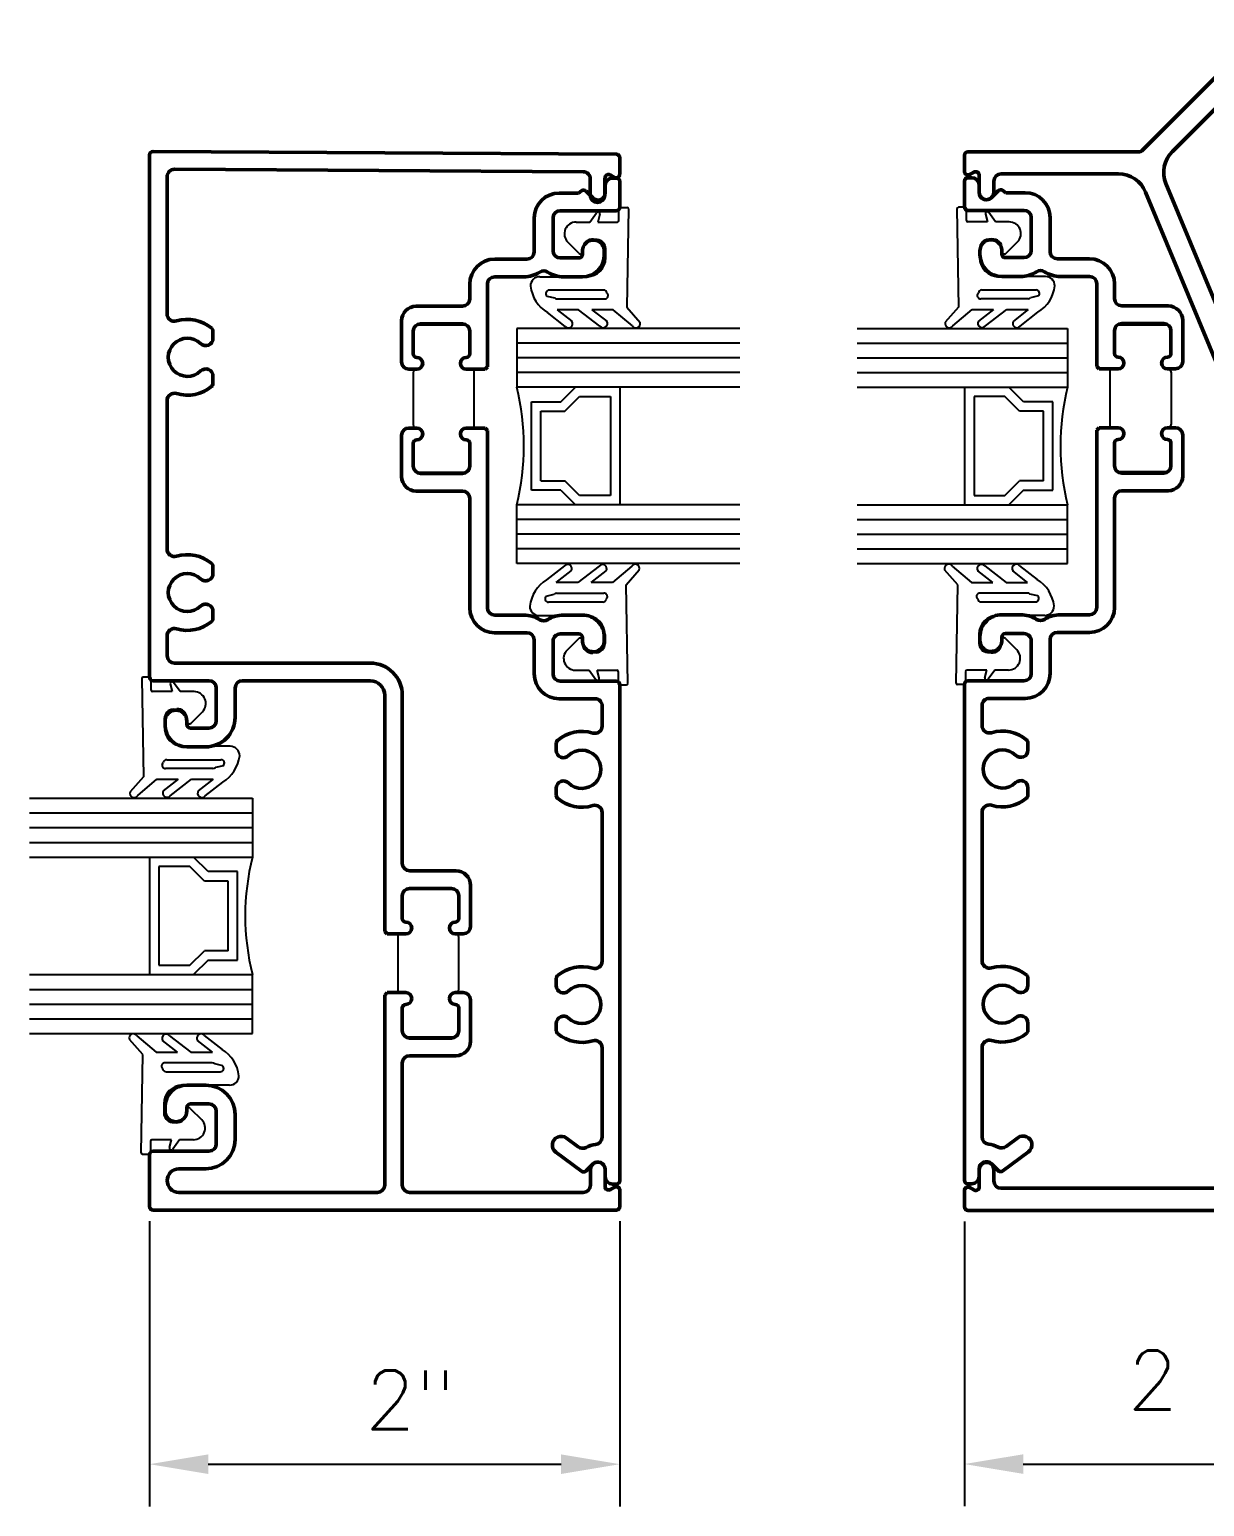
# Model space of a CAD drawing. Header units: inches. Extents: x -1.3 to 32.6, y -0.2 to 43.7.
# Drawn here: x 12.99 to 17.98, y 21.86 to 28.14 of the extents above; entities that cross this region are included whole.
import ezdxf

# ---------------------------------------------------------------- set-up
doc = ezdxf.new("R2010")
doc.units = ezdxf.units.IN
doc.header["$MEASUREMENT"] = 0
doc.layers.add('R-ANNO-DIMS', color=3, linetype='Continuous')
doc.layers.add('R-SWTS-DET1', color=1, linetype='Continuous')
doc.styles.add('SWTSTEXT', font='romans.shx')
doc.dimstyles.new('SWTSARCH', dxfattribs={"dimtxt": 0.25, "dimasz": 0.25, "dimexe": 0.179688, "dimexo": 0.0625, "dimgap": 0.125, "dimtad": 1, "dimtih": 1, "dimtoh": 1, "dimdec": 4, "dimzin": 4, "dimdsep": 46, "dimlunit": 4, "dimtxsty": 'SWTSTEXT', "dimcen": 0.1875, "dimdle": 0.179688, "dimclrd": 256, "dimclre": 256, "dimclrt": 256, "dimazin": 2, "dimtfac": 1, "dimtdec": 4, "dimtofl": 0, "dimtmove": 0, "dimatfit": 3, "dimfxl": 1, "dimfrac": 2, "dimtolj": 1, "dimtzin": 4, "dimlwd": -1, "dimlwe": -1, "dimarcsym": 0})

# ---------------------------------------------------------------- blocks, each defined once
blk = doc.blocks.new('*D17')
at = {"layer": 'Defpoints', "color": 0, "transparency": 16777216}
for p in [(13.4972, 23.1373), (15.4972, 23.1373), (15.4972, 22.042)]:
    blk.add_point(p, dxfattribs=at)
at = {"layer": 'R-ANNO-DIMS', "transparency": 16777216}
for p, q in [((13.4972, 23.0748), (13.4972, 21.8623)), ((15.4972, 23.0748), (15.4972, 21.8623)), ((13.7472, 22.042), (15.2472, 22.042))]:
    blk.add_line(p, q, dxfattribs=at)
for points in [[(13.7472, 22.0837), (13.7472, 22.0003), (13.4972, 22.042)], [(15.2472, 22.0837), (15.2472, 22.0003), (15.4972, 22.042)]]:
    blk.add_solid(points, dxfattribs=at)
at = {"layer": 'R-ANNO-DIMS', "transparency": 16777216, "insert": (14.6067, 22.3158), "char_height": 0.25, "attachment_point": 5, "style": 'SWTSTEXT'}
blk.add_mtext('\\A1;2"', dxfattribs=at)
blk = doc.blocks.new('*D0')
at = {"layer": 'Defpoints', "color": 0, "transparency": 16777216}
for p in [(16.9626, 23.136), (19.5703, 23.121), (19.5703, 22.0426)]:
    blk.add_point(p, dxfattribs=at)
at = {"layer": 'R-ANNO-DIMS', "transparency": 16777216}
for p, q in [((16.9626, 23.0735), (16.9626, 21.8629)), ((19.5703, 23.0585), (19.5703, 21.8629)), ((17.2126, 22.0426), (19.3203, 22.0426))]:
    blk.add_line(p, q, dxfattribs=at)
for points in [[(17.2126, 22.0842), (17.2126, 22.0009), (16.9626, 22.0426)], [(19.3203, 22.0842), (19.3203, 22.0009), (19.5703, 22.0426)]]:
    blk.add_solid(points, dxfattribs=at)
at = {"layer": 'R-ANNO-DIMS', "transparency": 16777216, "insert": (18.2665, 22.358), "char_height": 0.25, "attachment_point": 5, "style": 'SWTSTEXT'}
blk.add_mtext('\\A1;2 5/8"', dxfattribs=at)

msp = doc.modelspace()

# ---------------------------------------------------------------- linework, layer by layer
at = {"layer": 'R-SWTS-DET1', "lineweight": 50}
for p, q in [((18.2323, 28.14075), (17.71698, 27.62542)), ((17.84655, 27.62206), (18.19907, 27.97458)), ((13.49752, 27.60741), (13.49752, 25.3875)), ((15.48245, 27.61038), (13.51262, 27.62241)), ((15.49693, 27.52489), (15.49736, 27.59528)), ((16.96259, 27.60603), (16.96259, 27.537)), ((17.70637, 27.62103), (16.97759, 27.62103)), ((13.57252, 26.93145), (13.57252, 27.51585)), ((13.60371, 27.54685), (15.34099, 27.53624)), ((15.3718, 27.50505), (15.37139, 27.43668)), ((15.43339, 27.4363), (15.43383, 27.50969)), ((15.45641, 27.52254), (15.47435, 27.51204)), ((15.48216, 27.50959), (15.46616, 27.50959)), ((16.97759, 27.51102), (16.99359, 27.51102)), ((16.98509, 27.52401), (17.00309, 27.5344)), ((17.02559, 27.52141), (17.02559, 27.44802)), ((17.11859, 27.52703), (17.61713, 27.52703)), ((15.32167, 27.44569), (15.23916, 27.44569)), ((15.33396, 27.45484), (15.32167, 27.44569)), ((15.38224, 27.42471), (15.35353, 27.45342)), ((15.43516, 27.47859), (15.43516, 27.44663)), ((15.49716, 27.38569), (15.49716, 27.49459)), ((16.96259, 27.38712), (16.96259, 27.49602)), ((17.02459, 27.48002), (17.02459, 27.44806)), ((17.07751, 27.42614), (17.10622, 27.45485)), ((17.08759, 27.44802), (17.08759, 27.49603)), ((17.12579, 27.45628), (17.13808, 27.44712)), ((17.13808, 27.44712), (17.22059, 27.44712)), ((17.73261, 27.44986), (18.4783, 25.6496)), ((18.56515, 25.68558), (17.81946, 27.48583)), ((15.13316, 27.33969), (15.13316, 27.19569)), ((15.21316, 27.20069), (15.21316, 27.33969)), ((15.24416, 27.37069), (15.48216, 27.37069)), ((17.21559, 27.37212), (16.97759, 27.37212)), ((17.24659, 27.20212), (17.24659, 27.34112)), ((17.32659, 27.34112), (17.32659, 27.19712)), ((15.33826, 27.19809), (15.33826, 27.18469)), ((15.43116, 27.18269), (15.43116, 27.19919)), ((17.02859, 27.18412), (17.02859, 27.20062)), ((17.12149, 27.19952), (17.12149, 27.18612)), ((15.10216, 27.16469), (14.96516, 27.16469)), ((15.32326, 27.16969), (15.24416, 27.16969)), ((17.13649, 27.17112), (17.21559, 27.17112)), ((17.35759, 27.16612), (17.49459, 27.16612)), ((14.96516, 27.08969), (15.08936, 27.08969)), ((15.25786, 27.08969), (15.33816, 27.08969)), ((17.20189, 27.09112), (17.12159, 27.09112)), ((17.49459, 27.09112), (17.37039, 27.09112)), ((17.52559, 26.70812), (17.52559, 27.06012)), ((17.60059, 27.06012), (17.60059, 26.99712)), ((14.85916, 27.05869), (14.85916, 26.99569)), ((14.93416, 26.70669), (14.93416, 27.05869)), ((14.82816, 26.96469), (14.63116, 26.96469)), ((17.63159, 26.96612), (17.82859, 26.96612)), ((14.56916, 26.90269), (14.56916, 26.72769)), ((14.65016, 26.88969), (14.82816, 26.88969)), ((17.80959, 26.89112), (17.63159, 26.89112)), ((17.89059, 26.90412), (17.89059, 26.72912)), ((13.76752, 26.82787), (13.76752, 26.85921)), ((14.61916, 26.76169), (14.61916, 26.85869)), ((14.85916, 26.85869), (14.85916, 26.76169)), ((17.60059, 26.86012), (17.60059, 26.76312)), ((17.84059, 26.76312), (17.84059, 26.86012)), ((14.60016, 26.69669), (14.63416, 26.69669)), ((14.84416, 26.69669), (14.84416, 26.69669)), ((14.84416, 26.69669), (14.92416, 26.69669)), ((14.92416, 26.69669), (14.93416, 26.70669)), ((17.53559, 26.69812), (17.52559, 26.70812)), ((17.61559, 26.69812), (17.53559, 26.69812)), ((17.85959, 26.69812), (17.82559, 26.69812)), ((13.76752, 26.63579), (13.76752, 26.66713)), ((13.57252, 25.93145), (13.57252, 26.56355)), ((14.63416, 26.44669), (14.60016, 26.44669)), ((14.92416, 26.44669), (14.84416, 26.44669)), ((14.93416, 26.43669), (14.92416, 26.44669)), ((14.93416, 25.68269), (14.93416, 26.43669)), ((17.52559, 26.43812), (17.53559, 26.44812)), ((17.52559, 25.68412), (17.52559, 26.43812)), ((17.53559, 26.44812), (17.61559, 26.44812)), ((17.82559, 26.44812), (17.85959, 26.44812)), ((14.56916, 26.41569), (14.56916, 26.24069)), ((14.61916, 26.28469), (14.61916, 26.38169)), ((14.85916, 26.38169), (14.85916, 26.28469)), ((17.60059, 26.38312), (17.60059, 26.28612)), ((17.84059, 26.28612), (17.84059, 26.38312)), ((17.89059, 26.41712), (17.89059, 26.24212)), ((14.82816, 26.25369), (14.65016, 26.25369)), ((17.63159, 26.25512), (17.80959, 26.25512)), ((14.63116, 26.17869), (14.82791, 26.17869)), ((14.85916, 26.14744), (14.85916, 25.68252)), ((17.60059, 26.14887), (17.60059, 25.68396)), ((17.82859, 26.18012), (17.63184, 26.18012)), ((13.76752, 25.82787), (13.76752, 25.85921)), ((13.76752, 25.63579), (13.76752, 25.66713)), ((15.08936, 25.65169), (14.96516, 25.65169)), ((15.33816, 25.65169), (15.25786, 25.65169)), ((17.12159, 25.65312), (17.20189, 25.65312)), ((17.37039, 25.65312), (17.49459, 25.65312)), ((13.57252, 25.4785), (13.57252, 25.56355)), ((14.96499, 25.57669), (15.10216, 25.57669)), ((15.24416, 25.57169), (15.32326, 25.57169)), ((15.33826, 25.55669), (15.33826, 25.54339)), ((15.43116, 25.54219), (15.43116, 25.55869)), ((17.02859, 25.54362), (17.02859, 25.56012)), ((17.12149, 25.55812), (17.12149, 25.54482)), ((17.21559, 25.57312), (17.13649, 25.57312)), ((17.49476, 25.57812), (17.35759, 25.57812)), ((15.13316, 25.54569), (15.13316, 25.40169)), ((15.21316, 25.40169), (15.21316, 25.54069)), ((17.24659, 25.40312), (17.24659, 25.54212)), ((17.32659, 25.54712), (17.32659, 25.40312)), ((14.43552, 25.4475), (13.60352, 25.4475)), ((13.51252, 25.3725), (13.75052, 25.3725)), ((13.89252, 25.3725), (14.43552, 25.3725)), ((15.48216, 25.37069), (15.24416, 25.37069)), ((16.97759, 25.37212), (17.21559, 25.37212)), ((13.78152, 25.3415), (13.78152, 25.2025)), ((13.86152, 25.2165), (13.86152, 25.3415)), ((14.49752, 25.3105), (14.49752, 24.3065)), ((14.57252, 24.59575), (14.57252, 25.3105)), ((15.49716, 23.24733), (15.49716, 25.35569)), ((16.96259, 23.24877), (16.96259, 25.35712)), ((15.23916, 25.29569), (15.39216, 25.29569)), ((15.42216, 25.26569), (15.42216, 25.17986)), ((17.03759, 25.26712), (17.03759, 25.1813)), ((17.22059, 25.29712), (17.06759, 25.29712)), ((13.56352, 25.201), (13.56352, 25.1845)), ((13.65652, 25.1865), (13.65652, 25.201)), ((13.75052, 25.1715), (13.67152, 25.1715)), ((13.65652, 25.0915), (13.73652, 25.0915)), ((15.22713, 25.10763), (15.22713, 25.07629)), ((17.23262, 25.10907), (17.23262, 25.07773)), ((15.22713, 24.91554), (15.22713, 24.8842)), ((17.23262, 24.91698), (17.23262, 24.88564)), ((15.42216, 24.81197), (15.42216, 24.17986)), ((17.03759, 24.81341), (17.03759, 24.1813)), ((14.80052, 24.5645), (14.60377, 24.5645)), ((14.60352, 24.4895), (14.78152, 24.4895)), ((14.86252, 24.3275), (14.86252, 24.5025)), ((14.57252, 24.3615), (14.57252, 24.4585)), ((14.81252, 24.4585), (14.81252, 24.3615)), ((14.49752, 24.3065), (14.50752, 24.2965)), ((14.50752, 24.2965), (14.58752, 24.2965)), ((14.58752, 24.2965), (14.58752, 24.2965)), ((14.79752, 24.2965), (14.83152, 24.2965)), ((14.50752, 24.0465), (14.49752, 24.0365)), ((14.58752, 24.0465), (14.50752, 24.0465)), ((14.83152, 24.0465), (14.79752, 24.0465)), ((15.22713, 24.10763), (15.22713, 24.07629)), ((17.23262, 24.10907), (17.23262, 24.07773)), ((14.49752, 24.0365), (14.49752, 23.2285)), ((14.86252, 23.8405), (14.86252, 24.0155)), ((14.57252, 23.8845), (14.57252, 23.9815)), ((14.81252, 23.9815), (14.81252, 23.8845)), ((15.22713, 23.91554), (15.22713, 23.8842)), ((17.23262, 23.91698), (17.23262, 23.88564)), ((14.78152, 23.8535), (14.60352, 23.8535)), ((15.42216, 23.81197), (15.42216, 23.43167)), ((17.03759, 23.81341), (17.03759, 23.43311)), ((14.57252, 23.2285), (14.57252, 23.74725)), ((14.60377, 23.7785), (14.80052, 23.7785)), ((13.73652, 23.6535), (13.65652, 23.6535)), ((13.56352, 23.5605), (13.56352, 23.5605)), ((13.56352, 23.5605), (13.56352, 23.544)), ((13.65652, 23.544), (13.65652, 23.5585)), ((13.67152, 23.5735), (13.75052, 23.5735)), ((13.78152, 23.5425), (13.78152, 23.4035)), ((13.86152, 23.4225), (13.86152, 23.5285)), ((15.32021, 23.3908), (15.26996, 23.42824)), ((17.13954, 23.39223), (17.18978, 23.42967)), ((13.49752, 23.3575), (13.49752, 23.1375)), ((13.75052, 23.3725), (13.51252, 23.3725)), ((15.22517, 23.3681), (15.33396, 23.28708)), ((17.23458, 23.36953), (17.12579, 23.28851)), ((13.62252, 23.2975), (13.73652, 23.2975)), ((15.35353, 23.2885), (15.38224, 23.31721)), ((15.37252, 23.29551), (15.37252, 23.2285)), ((15.43452, 23.22211), (15.43452, 23.29551)), ((15.43516, 23.29529), (15.43516, 23.26333)), ((17.02459, 23.29672), (17.02459, 23.26477)), ((17.02559, 23.29403), (17.02559, 23.22064)), ((17.10622, 23.28993), (17.07751, 23.31865)), ((17.08759, 23.24603), (17.08759, 23.29403)), ((15.46616, 23.23233), (15.48216, 23.23233)), ((16.99359, 23.23377), (16.97759, 23.23377)), ((14.46652, 23.1975), (13.62252, 23.1975)), ((15.34152, 23.1975), (14.60352, 23.1975)), ((15.47502, 23.21952), (15.45702, 23.20912)), ((15.49752, 23.1375), (15.49752, 23.20653)), ((16.96259, 23.20505), (16.96259, 23.13603)), ((17.00309, 23.20765), (16.98509, 23.21804)), ((19.29966, 23.21503), (17.11859, 23.21503)), ((13.51252, 23.1225), (15.48252, 23.1225)), ((16.97759, 23.12103), (19.57033, 23.12103))]:
    msp.add_line(p, q, dxfattribs=at)
at = {"layer": 'R-SWTS-DET1'}
for p, q in [((15.49368, 27.32835), (15.49368, 27.37835)), ((15.49968, 27.38435), (15.52768, 27.38435)), ((15.53368, 27.37835), (15.52676, 26.95989)), ((16.93058, 27.37909), (16.93749, 26.96062)), ((16.96458, 27.38509), (16.93658, 27.38509)), ((16.97058, 27.32909), (16.97058, 27.37909)), ((15.31139, 27.32235), (15.37024, 27.32235)), ((15.37024, 27.32235), (15.39838, 27.36199)), ((15.41263, 27.35528), (15.4038, 27.32235)), ((15.4038, 27.32235), (15.48768, 27.32235)), ((17.06045, 27.32309), (16.97658, 27.32309)), ((17.05162, 27.35602), (17.06045, 27.32309)), ((17.09401, 27.32309), (17.06588, 27.36272)), ((17.15286, 27.32309), (17.09401, 27.32309)), ((15.40085, 27.24825), (15.38485, 27.24965)), ((17.0634, 27.24898), (17.0794, 27.25038)), ((15.32429, 27.18873), (15.27603, 27.237)), ((15.34137, 27.2098), (15.34137, 27.1958)), ((15.43737, 27.17005), (15.43737, 27.2084)), ((17.02689, 27.17079), (17.02689, 27.20914)), ((17.12289, 27.21054), (17.12289, 27.19654)), ((17.13996, 27.18947), (17.18822, 27.23773)), ((15.15737, 27.09005), (15.35737, 27.09005)), ((17.30689, 27.09079), (17.10689, 27.09079)), ((15.26474, 26.87888), (15.18914, 26.93813)), ((15.32199, 26.94983), (15.23017, 26.94983)), ((15.23017, 26.94983), (15.29322, 26.9006)), ((15.41252, 26.88015), (15.32199, 26.94983)), ((15.46933, 26.94983), (15.37823, 26.94983)), ((15.37823, 26.94983), (15.44207, 26.90036)), ((15.55103, 26.88055), (15.46933, 26.94983)), ((15.52676, 26.95989), (15.52676, 26.95989)), ((15.52676, 26.95989), (15.58311, 26.89597)), ((16.93749, 26.96062), (16.88115, 26.89671)), ((16.91322, 26.88129), (16.99493, 26.95056)), ((16.93749, 26.96062), (16.93749, 26.96062)), ((16.99493, 26.95056), (17.08603, 26.95056)), ((17.08603, 26.95056), (17.02218, 26.90109)), ((17.05173, 26.88089), (17.14226, 26.95056)), ((17.14226, 26.95056), (17.23408, 26.95056)), ((17.23408, 26.95056), (17.17103, 26.90133)), ((17.19951, 26.87962), (17.27512, 26.93887)), ((14.84426, 26.8846), (14.63426, 26.8846)), ((17.61586, 26.88586), (17.82586, 26.88586)), ((14.61926, 26.8696), (14.61926, 26.7616)), ((14.85926, 26.7616), (14.85926, 26.8696)), ((15.05902, 26.87044), (15.05902, 26.62044)), ((16.00684, 26.87043), (15.05902, 26.87044)), ((16.50684, 26.87043), (17.40132, 26.87043)), ((17.40132, 26.87043), (17.40132, 26.62043)), ((17.60086, 26.76286), (17.60086, 26.87086)), ((17.84086, 26.87086), (17.84086, 26.76286)), ((16.00684, 26.80793), (15.05902, 26.80794)), ((16.50684, 26.80793), (17.40132, 26.80793)), ((14.87826, 26.6966), (14.84426, 26.6966)), ((14.87852, 26.4466), (14.87826, 26.6966)), ((16.00684, 26.74543), (15.05902, 26.74544)), ((16.50684, 26.74543), (17.40132, 26.74543)), ((17.58159, 26.44786), (17.58186, 26.69786)), ((17.58186, 26.69786), (17.61586, 26.69786)), ((14.61926, 26.6816), (14.61926, 26.4616)), ((16.00684, 26.68293), (15.05902, 26.68294)), ((16.50684, 26.68293), (17.40132, 26.68293)), ((17.84086, 26.68286), (17.84086, 26.46286)), ((16.00684, 26.62043), (15.05902, 26.62044)), ((15.12201, 26.18244), (15.12202, 26.55844)), ((15.12202, 26.55844), (15.24702, 26.55844)), ((15.24702, 26.55844), (15.30902, 26.62043)), ((15.26358, 26.51844), (15.32559, 26.58043)), ((15.32559, 26.58043), (15.45702, 26.58043)), ((15.45702, 26.58043), (15.45701, 26.16043)), ((15.49702, 26.62043), (15.49701, 26.12043)), ((16.50684, 26.62043), (17.40132, 26.62043)), ((16.96332, 26.62043), (16.96332, 26.12043)), ((17.00332, 26.58043), (17.00332, 26.16043)), ((17.13476, 26.58043), (17.00332, 26.58043)), ((17.19676, 26.51843), (17.13476, 26.58043)), ((17.21332, 26.55843), (17.15132, 26.62043)), ((17.33832, 26.55843), (17.21332, 26.55843)), ((17.33832, 26.18243), (17.33832, 26.55843)), ((15.16201, 26.22244), (15.16202, 26.51844)), ((15.16202, 26.51844), (15.26358, 26.51844)), ((17.29832, 26.51843), (17.19676, 26.51843)), ((17.29832, 26.22243), (17.29832, 26.51843)), ((14.84426, 26.4466), (14.87826, 26.4466)), ((17.61586, 26.44786), (17.58186, 26.44786)), ((14.61926, 26.3816), (14.61926, 26.2736)), ((14.85926, 26.2736), (14.85926, 26.3816)), ((17.60086, 26.27486), (17.60086, 26.38286)), ((17.84086, 26.38286), (17.84086, 26.27486)), ((14.63426, 26.2586), (14.84426, 26.2586)), ((17.82586, 26.25986), (17.61586, 26.25986)), ((15.24701, 26.18244), (15.12201, 26.18244)), ((15.16201, 26.22244), (15.26358, 26.22244)), ((15.24701, 26.18244), (15.30901, 26.12043)), ((15.32558, 26.16043), (15.26358, 26.22244)), ((17.13476, 26.16043), (17.19676, 26.22243)), ((17.21332, 26.18243), (17.15132, 26.12043)), ((17.29832, 26.22243), (17.19676, 26.22243)), ((17.21332, 26.18243), (17.33832, 26.18243)), ((16.00684, 26.12043), (15.05901, 26.12044)), ((15.05901, 25.87044), (15.05901, 26.12044)), ((15.45701, 26.16043), (15.32558, 26.16043)), ((16.50684, 26.12043), (17.40132, 26.12043)), ((17.00332, 26.16043), (17.13476, 26.16043)), ((17.40132, 25.87043), (17.40132, 26.12043)), ((16.00684, 26.05793), (15.05901, 26.05794)), ((16.50684, 26.05793), (17.40132, 26.05793)), ((16.00684, 25.99543), (15.05901, 25.99544)), ((16.50684, 25.99543), (17.40132, 25.99543)), ((16.00684, 25.93293), (15.05901, 25.93294)), ((16.50684, 25.93293), (17.40132, 25.93293)), ((16.00684, 25.87043), (15.05901, 25.87044)), ((16.50684, 25.87043), (17.40132, 25.87043)), ((15.26178, 25.86085), (15.18617, 25.80159)), ((15.22721, 25.7899), (15.29026, 25.83913)), ((15.40956, 25.85958), (15.31902, 25.7899)), ((15.37526, 25.7899), (15.43911, 25.83937)), ((15.54806, 25.85917), (15.46636, 25.7899)), ((15.5238, 25.77984), (15.58014, 25.84376)), ((16.93453, 25.78058), (16.87818, 25.84449)), ((16.91026, 25.85991), (16.99196, 25.79064)), ((17.08306, 25.79064), (17.01922, 25.84011)), ((17.04876, 25.86032), (17.1393, 25.79064)), ((17.23112, 25.79064), (17.16807, 25.83987)), ((17.19655, 25.86158), (17.27215, 25.80233)), ((15.31902, 25.7899), (15.22721, 25.7899)), ((15.46636, 25.7899), (15.37526, 25.7899)), ((15.53071, 25.36138), (15.5238, 25.77984)), ((15.5238, 25.77984), (15.5238, 25.77984)), ((16.92761, 25.36211), (16.93453, 25.78058)), ((16.93453, 25.78058), (16.93453, 25.78058)), ((16.99196, 25.79064), (17.08306, 25.79064)), ((17.1393, 25.79064), (17.23112, 25.79064)), ((15.1544, 25.64968), (15.3544, 25.64968)), ((17.30392, 25.65041), (17.10392, 25.65041)), ((15.4344, 25.56968), (15.4344, 25.53133)), ((17.02392, 25.57041), (17.02392, 25.53207)), ((15.32133, 25.55099), (15.27307, 25.50273)), ((15.3384, 25.52993), (15.3384, 25.54392)), ((15.39789, 25.49148), (15.38189, 25.49008)), ((17.06044, 25.49222), (17.07644, 25.49082)), ((17.11992, 25.53067), (17.11992, 25.54466)), ((17.13699, 25.55173), (17.18526, 25.50347)), ((13.46469, 25.38206), (13.47161, 24.96359)), ((13.49869, 25.38806), (13.47069, 25.38806)), ((13.50469, 25.33206), (13.50469, 25.38206)), ((13.62813, 25.32606), (13.59999, 25.36569)), ((15.30842, 25.41738), (15.36727, 25.41738)), ((15.36727, 25.41738), (15.39541, 25.37774)), ((15.40966, 25.38444), (15.40084, 25.41738)), ((15.40084, 25.41738), (15.48471, 25.41738)), ((15.49071, 25.41138), (15.49071, 25.36138)), ((16.96761, 25.41211), (16.96761, 25.36211)), ((17.05749, 25.41811), (16.97361, 25.41811)), ((17.04866, 25.38518), (17.05749, 25.41811)), ((17.09105, 25.41811), (17.06291, 25.37848)), ((17.1499, 25.41811), (17.09105, 25.41811)), ((13.59456, 25.32606), (13.51069, 25.32606)), ((13.58574, 25.35899), (13.59456, 25.32606)), ((13.68698, 25.32606), (13.62813, 25.32606)), ((15.49671, 25.35538), (15.52471, 25.35538)), ((16.96161, 25.35611), (16.93361, 25.35611)), ((13.59752, 25.25195), (13.61352, 25.25335)), ((13.67407, 25.19244), (13.72234, 25.2407)), ((13.561, 25.17376), (13.561, 25.21211)), ((13.657, 25.21351), (13.657, 25.19951)), ((13.841, 25.09376), (13.641, 25.09376)), ((13.47161, 24.96359), (13.41526, 24.89968)), ((13.44734, 24.88426), (13.52904, 24.95353)), ((13.47161, 24.96359), (13.47161, 24.96359)), ((13.52904, 24.95353), (13.62014, 24.95353)), ((13.62014, 24.95353), (13.5563, 24.90406)), ((13.58584, 24.88386), (13.67638, 24.95353)), ((13.67638, 24.95353), (13.76819, 24.95353)), ((13.76819, 24.95353), (13.70515, 24.9043)), ((13.73363, 24.88259), (13.80923, 24.94184)), ((12.98748, 24.87301), (13.9353, 24.87302)), ((13.9353, 24.87302), (13.9353, 24.62302)), ((12.98748, 24.81051), (13.9353, 24.81052)), ((12.98748, 24.74801), (13.9353, 24.74802)), ((12.98748, 24.68551), (13.9353, 24.68552)), ((12.98748, 24.62301), (13.9353, 24.62302)), ((13.4973, 24.62301), (13.49731, 24.12301)), ((13.7473, 24.56101), (13.6853, 24.62301)), ((13.66874, 24.58301), (13.5373, 24.58301)), ((13.5373, 24.58301), (13.53731, 24.16301)), ((13.73074, 24.52101), (13.66874, 24.58301)), ((13.8723, 24.56101), (13.7473, 24.56101)), ((13.87231, 24.18501), (13.8723, 24.56101)), ((13.83231, 24.52101), (13.73074, 24.52101)), ((13.83231, 24.22501), (13.83231, 24.52101)), ((14.57243, 24.4696), (14.57243, 24.3616)), ((14.79743, 24.4846), (14.58743, 24.4846)), ((14.81243, 24.3616), (14.81243, 24.4696)), ((14.55316, 24.29659), (14.55343, 24.0466)), ((14.58743, 24.2966), (14.55343, 24.2966)), ((14.81243, 24.0616), (14.81243, 24.2816)), ((13.66874, 24.16301), (13.73074, 24.22501)), ((13.74731, 24.18501), (13.68531, 24.12301)), ((13.83231, 24.22501), (13.73074, 24.22501)), ((13.74731, 24.18501), (13.87231, 24.18501)), ((12.98748, 24.12301), (13.93531, 24.12302)), ((13.53731, 24.16301), (13.66874, 24.16301)), ((13.93532, 23.87302), (13.93531, 24.12302)), ((12.98748, 24.06051), (13.93531, 24.06052)), ((14.55343, 24.0466), (14.58743, 24.0466)), ((12.98748, 23.99801), (13.93531, 23.99802)), ((12.98748, 23.93551), (13.93532, 23.93552)), ((14.57243, 23.9816), (14.57243, 23.8736)), ((14.81243, 23.8736), (14.81243, 23.9816)), ((12.98748, 23.87301), (13.93532, 23.87302)), ((13.44438, 23.86288), (13.52608, 23.79361)), ((13.58288, 23.86329), (13.67342, 23.79361)), ((13.73067, 23.86455), (13.80627, 23.8053)), ((14.58743, 23.8586), (14.79743, 23.8586)), ((13.46864, 23.78355), (13.4123, 23.84746)), ((13.61718, 23.79361), (13.55333, 23.84308)), ((13.76523, 23.79361), (13.70219, 23.84284)), ((13.46173, 23.36508), (13.46864, 23.78355)), ((13.46864, 23.78355), (13.46864, 23.78355)), ((13.52608, 23.79361), (13.61718, 23.79361)), ((13.67342, 23.79361), (13.76523, 23.79361)), ((13.83804, 23.65338), (13.63804, 23.65338)), ((13.55804, 23.57338), (13.55804, 23.53504)), ((13.65404, 23.53364), (13.65404, 23.54763)), ((13.67111, 23.5547), (13.71937, 23.50644)), ((13.59455, 23.49519), (13.61055, 23.49379)), ((13.5916, 23.42108), (13.50773, 23.42108)), ((13.58278, 23.38815), (13.5916, 23.42108)), ((13.62517, 23.42108), (13.59703, 23.38145)), ((13.68402, 23.42108), (13.62517, 23.42108)), ((13.49573, 23.35908), (13.46773, 23.35908)), ((13.50173, 23.41508), (13.50173, 23.36508))]:
    msp.add_line(p, q, dxfattribs=at)
at = {"layer": 'R-SWTS-DET1', "lineweight": 25}
for p, q in [((15.18676, 27.00759), (15.22068, 26.99967)), ((15.42761, 27.0332), (15.19737, 27.0332)), ((15.44741, 27.01244), (15.44245, 27.02037)), ((17.01685, 27.01318), (17.0218, 27.02111)), ((17.03665, 27.03394), (17.26689, 27.03394)), ((17.27749, 27.00833), (17.24357, 27.00041)), ((15.23128, 26.99528), (15.43256, 26.99528)), ((17.23297, 26.99601), (17.03169, 26.99601)), ((15.22832, 25.74445), (15.4296, 25.74445)), ((17.23, 25.74519), (17.02873, 25.74519)), ((15.1838, 25.73213), (15.21771, 25.74006)), ((15.42464, 25.70653), (15.1944, 25.70653)), ((15.44444, 25.72728), (15.43948, 25.71936)), ((17.01388, 25.72802), (17.01884, 25.72009)), ((17.03368, 25.70726), (17.26392, 25.70726)), ((17.27453, 25.73287), (17.24061, 25.7408)), ((13.55096, 25.01615), (13.55592, 25.02408)), ((13.76708, 24.99898), (13.5658, 24.99898)), ((13.57076, 25.03691), (13.801, 25.03691)), ((13.81161, 25.0113), (13.77769, 25.00338)), ((13.76412, 23.74816), (13.56284, 23.74816)), ((13.80865, 23.73584), (13.77473, 23.74377)), ((13.548, 23.73099), (13.55296, 23.72306)), ((13.5678, 23.71023), (13.79804, 23.71023))]:
    msp.add_line(p, q, dxfattribs=at)
at = {"layer": 'R-SWTS-DET1'}
for points in [[(14.87826, 26.6966), (14.84426, 26.6966, -0.408), (14.81926, 26.7216, -0.4120056), (14.84426, 26.7466, 0.4133333), (14.85926, 26.7616), (14.85926, 26.8696, 0.4133333), (14.84426, 26.8846), (14.63426, 26.8846, 0.4133333), (14.61926, 26.8696), (14.61926, 26.7616, 0.4133333), (14.63426, 26.7466, -0.416), (14.65926, 26.7216, -0.4120056), (14.63426, 26.6966, 0.4133333), (14.61926, 26.6816), (14.61926, 26.4616, 0.4133333), (14.63426, 26.4466, -0.416), (14.65926, 26.4216, -0.4120056), (14.63426, 26.3966, 0.4133333), (14.61926, 26.3816), (14.61926, 26.2736, 0.4133333), (14.63426, 26.2586), (14.84426, 26.2586, 0.4133333), (14.85926, 26.2736), (14.85926, 26.3816, 0.4133333), (14.84426, 26.3966, -0.408), (14.81926, 26.4216, -0.4120056), (14.84426, 26.4466), (14.87826, 26.4466, -0.0021902), (14.87852, 26.4466)], [(17.58186, 26.69786), (17.61586, 26.69786, 0.408), (17.64086, 26.72286, 0.4120056), (17.61586, 26.74786, -0.4133333), (17.60086, 26.76286), (17.60086, 26.87086, -0.4133333), (17.61586, 26.88586), (17.82586, 26.88586, -0.4133333), (17.84086, 26.87086), (17.84086, 26.76286, -0.4133333), (17.82586, 26.74786, 0.416), (17.80086, 26.72286, 0.4120056), (17.82586, 26.69786, -0.4133333), (17.84086, 26.68286), (17.84086, 26.46286, -0.4133333), (17.82586, 26.44786, 0.416), (17.80086, 26.42286, 0.4120056), (17.82586, 26.39786, -0.4133333), (17.84086, 26.38286), (17.84086, 26.27486, -0.4133333), (17.82586, 26.25986), (17.61586, 26.25986, -0.4133333), (17.60086, 26.27486), (17.60086, 26.38286, -0.4133333), (17.61586, 26.39786, 0.408), (17.64086, 26.42286, 0.4120056), (17.61586, 26.44786), (17.58186, 26.44786, 0.0021902), (17.58159, 26.44786)], [(14.55343, 24.0466), (14.58743, 24.0466, -0.408), (14.61243, 24.0216, -0.4120056), (14.58743, 23.9966, 0.4133333), (14.57243, 23.9816), (14.57243, 23.8736, 0.4133333), (14.58743, 23.8586), (14.79743, 23.8586, 0.4133333), (14.81243, 23.8736), (14.81243, 23.9816, 0.4133333), (14.79743, 23.9966, -0.416), (14.77243, 24.0216, -0.4120056), (14.79743, 24.0466, 0.4133333), (14.81243, 24.0616), (14.81243, 24.2816, 0.4133333), (14.79743, 24.2966, -0.416), (14.77243, 24.3216, -0.4120056), (14.79743, 24.3466, 0.4133333), (14.81243, 24.3616), (14.81243, 24.4696, 0.4133333), (14.79743, 24.4846), (14.58743, 24.4846, 0.4133333), (14.57243, 24.4696), (14.57243, 24.3616, 0.4133333), (14.58743, 24.3466, -0.408), (14.61243, 24.3216, -0.4120056), (14.58743, 24.2966), (14.55343, 24.2966, -0.0021902), (14.55316, 24.29659)]]:
    msp.add_lwpolyline(points, format="xyb", close=True, dxfattribs=at)
at = {"layer": 'R-SWTS-DET1', "lineweight": 50}
for centre, radius, start, end in [((17.70637, 27.63603), 0.015, 270, 315), ((13.51252, 27.60741), 0.015, 89.65, 180), ((15.48236, 27.59538), 0.015, 359.65, 89.65), ((16.97759, 27.60603), 0.015, 90, 180), ((17.93494, 27.53367), 0.125, 135, 202.5), ((13.60352, 27.51585), 0.031, 89.65, 180), ((15.3408, 27.50524), 0.031, 359.65, 89.65), ((15.44883, 27.5096), 0.015, 59.65, 179.65), ((15.46623, 27.47852), 0.03107, 90.128223, 179.871777), ((15.48193, 27.52498), 0.015, 239.65, 359.65), ((15.48216, 27.49459), 0.015, 0, 90), ((16.97759, 27.537), 0.015, 180, 300), ((16.97759, 27.49602), 0.015, 90, 180), ((16.99352, 27.47995), 0.03107, 0.128223, 89.871777), ((17.01059, 27.52141), 0.015, 360, 120), ((17.11859, 27.49603), 0.031, 90, 180), ((17.61713, 27.40203), 0.125, 22.5, 90), ((15.23917, 27.33968), 0.10601, 90.006094, 179.993906), ((15.34292, 27.44281), 0.015, 45, 126.676332), ((15.40416, 27.44663), 0.031, 225, 0), ((17.05559, 27.44806), 0.031, 180, 315), ((17.05659, 27.44802), 0.031, 180, 0), ((17.11683, 27.44425), 0.015, 53.323668, 135), ((17.22058, 27.34111), 0.10601, 0.006094, 89.993906), ((15.40239, 27.43649), 0.031, 179.65, 359.65), ((15.48216, 27.38569), 0.015, 270, 0), ((16.97759, 27.38712), 0.015, 180, 270), ((15.24416, 27.33969), 0.031, 90, 180), ((17.21559, 27.34112), 0.031, 0, 90), ((15.10216, 27.19569), 0.031, 270, 360), ((15.24423, 27.20076), 0.03107, 180.128223, 269.871777), ((15.3847, 27.19924), 0.04646, 359.943155, 181.413625), ((17.07505, 27.20067), 0.04646, 358.586375, 180.056845), ((17.13649, 27.18612), 0.015, 180, 270), ((17.21552, 27.20219), 0.03107, 270.128223, 359.871777), ((17.35759, 27.19712), 0.031, 180, 270), ((14.96516, 27.05869), 0.106, 90, 180), ((15.32326, 27.18469), 0.015, 270, 0), ((15.33812, 27.18273), 0.09304, 270.022954, 359.977046), ((17.12163, 27.18416), 0.09304, 180.022954, 269.977046), ((17.49459, 27.06012), 0.106, 0, 90), ((14.96516, 27.05869), 0.031, 90, 180), ((15.08925, 27.21451), 0.12482, 270.052852, 302.799744), ((15.17361, 27.08341), 0.03108, 57.387412, 122.612588), ((15.25798, 27.21451), 0.12482, 237.200256, 269.947148), ((17.20177, 27.21594), 0.12482, 270.052852, 302.799744), ((17.28614, 27.08485), 0.03108, 57.387412, 122.612588), ((17.3705, 27.21594), 0.12482, 237.200256, 269.947148), ((17.49459, 27.06012), 0.031, 0, 90), ((14.63116, 26.90269), 0.062, 90, 180), ((14.82816, 26.99569), 0.031, 270, 0), ((17.63159, 26.99712), 0.031, 180, 270), ((17.82859, 26.90412), 0.062, 0, 90), ((13.60352, 26.93145), 0.031, 180, 286.64604), ((13.65852, 26.7475), 0.161, 49.92157, 106.64604), ((14.65016, 26.85869), 0.031, 90, 180), ((14.82816, 26.85869), 0.031, 360, 90), ((17.63159, 26.86012), 0.031, 90, 180), ((17.80959, 26.86012), 0.031, 360, 90), ((13.65852, 26.7475), 0.081, 45.858835, 314.141165), ((13.73652, 26.82787), 0.031, 225.858835, 0), ((13.75252, 26.85921), 0.015, 360, 49.92157), ((14.63416, 26.76169), 0.015, 180, 270), ((14.63416, 26.72169), 0.025, 270, 90), ((14.84416, 26.72169), 0.025, 90, 270), ((14.84416, 26.76169), 0.015, 270, 0), ((17.61559, 26.76312), 0.015, 180, 270), ((17.61559, 26.72312), 0.025, 270, 90), ((17.82559, 26.72312), 0.025, 90, 270), ((17.82559, 26.76312), 0.015, 270, 0), ((13.73652, 26.66713), 0.031, 360, 134.141165), ((14.60016, 26.72769), 0.031, 180, 270), ((17.85959, 26.72912), 0.031, 270, 0), ((13.65852, 26.7475), 0.161, 253.35396, 310.07843), ((13.75252, 26.63579), 0.015, 310.07843, 0), ((13.60352, 26.56355), 0.031, 73.35396, 180), ((14.60016, 26.41569), 0.031, 90, 180), ((14.63416, 26.42169), 0.025, 270, 90), ((14.84416, 26.42169), 0.025, 90, 270), ((17.61559, 26.42312), 0.025, 270, 90), ((17.82559, 26.42312), 0.025, 90, 270), ((17.85959, 26.41712), 0.031, 0, 90), ((14.63416, 26.38169), 0.015, 90, 180), ((14.84416, 26.38169), 0.015, 0, 90), ((17.61559, 26.38312), 0.015, 90, 180), ((17.82559, 26.38312), 0.015, 0, 90), ((14.65016, 26.28469), 0.031, 180, 270), ((14.82816, 26.28469), 0.031, 270, 0), ((17.63159, 26.28612), 0.031, 180, 270), ((17.80959, 26.28612), 0.031, 270, 360), ((14.63116, 26.24069), 0.062, 180, 270), ((17.82859, 26.24212), 0.062, 270, 360), ((14.82791, 26.14744), 0.03125, 0, 90), ((17.63184, 26.14887), 0.03125, 90, 180), ((13.60352, 25.93145), 0.031, 180, 286.64604), ((13.65852, 25.7475), 0.161, 49.92157, 106.64604), ((13.75252, 25.85921), 0.015, 360, 49.92157), ((13.65852, 25.7475), 0.081, 45.858835, 314.141165), ((13.73652, 25.82787), 0.031, 225.858835, 0), ((13.73652, 25.66713), 0.031, 360, 134.141165), ((14.96523, 25.68276), 0.10607, 180.128223, 269.871777), ((14.96523, 25.68276), 0.03107, 180.128223, 269.871777), ((17.49452, 25.68419), 0.03107, 270.128223, 359.871777), ((17.49452, 25.68419), 0.10607, 270.128223, 359.871777), ((13.65852, 25.7475), 0.161, 253.35396, 310.07843), ((13.75252, 25.63579), 0.015, 310.07843, 0), ((15.08976, 25.52809), 0.1236, 57.118893, 90.184764), ((15.17361, 25.65807), 0.03108, 237.387412, 302.612588), ((15.25746, 25.52809), 0.1236, 89.815236, 122.881107), ((15.33829, 25.55882), 0.09287, 359.917844, 90.082156), ((17.12146, 25.56026), 0.09287, 89.917844, 180.082156), ((17.20229, 25.52953), 0.1236, 57.118893, 90.184764), ((17.28614, 25.6595), 0.03108, 237.387412, 302.612588), ((17.36999, 25.52953), 0.1236, 89.815236, 122.881107), ((13.60352, 25.56355), 0.031, 73.35396, 180), ((15.10216, 25.54569), 0.031, 0, 89.999924), ((15.24406, 25.54079), 0.0309, 89.812414, 180.187586), ((15.32326, 25.55669), 0.015, 0, 90), ((17.13649, 25.55812), 0.015, 90, 180), ((17.21569, 25.54223), 0.0309, 359.812414, 90.187586), ((17.35759, 25.54712), 0.031, 90.000076, 180), ((15.3847, 25.54215), 0.04646, 178.46463, 0.055259), ((17.07505, 25.54358), 0.04646, 179.944741, 1.53537), ((13.60352, 25.4785), 0.031, 180, 270), ((14.43552, 25.3105), 0.137, 0, 90), ((13.51252, 25.3875), 0.015, 180, 270), ((13.75052, 25.3415), 0.031, 0, 90), ((13.89252, 25.3415), 0.031, 90, 180), ((14.43552, 25.3105), 0.062, 0, 90), ((15.23934, 25.40187), 0.10618, 180.098433, 269.901567), ((15.24423, 25.40176), 0.03107, 180.128223, 269.871777), ((15.48216, 25.35569), 0.015, 0, 90), ((16.97759, 25.35712), 0.015, 90, 180), ((17.21552, 25.40319), 0.03107, 270.128223, 359.871777), ((17.22041, 25.40331), 0.10618, 270.098433, 359.901567), ((13.61002, 25.201), 0.0465, 0, 180), ((15.39245, 25.26598), 0.02971, 359.435189, 90.564811), ((17.0673, 25.26742), 0.02971, 89.435189, 180.564811), ((13.65652, 25.1845), 0.093, 180, 269.999938), ((13.67152, 25.1865), 0.015, 180.001942, 270), ((13.73652, 25.2165), 0.125, 270, 0.000014), ((13.75052, 25.2025), 0.031, 270, 0), ((15.39116, 25.17986), 0.031, 253.345036, 360), ((17.06859, 25.1813), 0.031, 180, 286.654964), ((15.24213, 25.10763), 0.015, 130.07843, 180), ((15.33613, 24.99592), 0.161, 73.345036, 130.07843), ((17.12362, 24.99735), 0.161, 49.92157, 106.654964), ((17.21762, 25.10907), 0.015, 360, 49.92157), ((15.25813, 25.07629), 0.031, 180, 314.141165), ((15.33613, 24.99592), 0.081, 225.858835, 134.141165), ((17.12362, 24.99735), 0.081, 45.858835, 314.141165), ((17.20162, 25.07773), 0.031, 225.858835, 0), ((15.25813, 24.91554), 0.031, 45.858835, 180), ((17.20162, 24.91698), 0.031, 360, 134.141165), ((15.24213, 24.8842), 0.015, 180, 229.92157), ((15.33613, 24.99592), 0.161, 229.92157, 286.654964), ((17.12362, 24.99735), 0.161, 253.345036, 310.07843), ((17.21762, 24.88564), 0.015, 310.07843, 0), ((15.39116, 24.81197), 0.031, 360, 106.654964), ((17.06859, 24.81341), 0.031, 73.345036, 180), ((14.60377, 24.59575), 0.03125, 180, 270), ((14.80052, 24.5025), 0.062, 0, 90), ((14.60352, 24.4585), 0.031, 90, 180), ((14.78152, 24.4585), 0.031, 0, 90), ((14.58752, 24.3615), 0.015, 180, 270), ((14.79752, 24.3615), 0.015, 270, 0), ((14.58752, 24.3215), 0.025, 270, 90), ((14.79752, 24.3215), 0.025, 90, 270), ((14.83152, 24.3275), 0.031, 270, 360), ((15.39116, 24.17986), 0.031, 253.345036, 360), ((17.06859, 24.1813), 0.031, 180, 286.654964), ((15.24213, 24.10763), 0.015, 130.07843, 180), ((15.33613, 23.99592), 0.161, 73.345036, 130.07843), ((17.12362, 23.99735), 0.161, 49.92157, 106.654964), ((17.21762, 24.10907), 0.015, 360, 49.92157), ((14.58752, 24.0215), 0.025, 0, 90), ((14.79752, 24.0215), 0.025, 90, 180), ((14.83152, 24.0155), 0.031, 0, 90), ((15.25813, 24.07629), 0.031, 180, 314.141165), ((15.33613, 23.99592), 0.081, 225.858835, 134.141165), ((17.12362, 23.99735), 0.081, 45.858835, 314.141165), ((17.20162, 24.07773), 0.031, 225.858835, 0), ((14.58752, 23.9815), 0.015, 90, 180), ((14.58752, 24.0215), 0.025, 270, 360), ((14.79752, 24.0215), 0.025, 180, 270), ((14.79752, 23.9815), 0.015, 360, 90), ((15.25813, 23.91554), 0.031, 45.858835, 180), ((17.20162, 23.91698), 0.031, 0, 134.141165), ((14.60352, 23.8845), 0.031, 180, 270), ((14.78152, 23.8845), 0.031, 270, 0), ((15.24213, 23.8842), 0.015, 180, 229.92157), ((15.33613, 23.99592), 0.161, 229.92157, 286.654964), ((17.12362, 23.99735), 0.161, 253.345036, 310.07843), ((17.21762, 23.88564), 0.015, 310.07843, 360), ((14.80052, 23.8405), 0.062, 270, 360), ((15.39116, 23.81197), 0.031, 360, 106.654964), ((17.06859, 23.81341), 0.031, 73.345036, 180), ((14.60377, 23.74725), 0.03125, 90, 180), ((13.65652, 23.5605), 0.093, 90.000062, 180), ((13.73652, 23.5285), 0.125, 0, 90), ((13.67152, 23.5585), 0.015, 90, 180), ((13.75052, 23.5425), 0.031, 0, 90), ((13.61002, 23.544), 0.0465, 180, 0), ((13.73652, 23.4225), 0.125, 270, 0), ((15.24756, 23.39817), 0.0375, 53.311574, 233.335763), ((15.39116, 23.43167), 0.031, 275.445018, 0), ((17.06859, 23.43311), 0.031, 180, 264.554982), ((17.21219, 23.39961), 0.0375, 306.664237, 126.688426), ((13.51252, 23.3575), 0.015, 90, 180), ((13.75052, 23.4035), 0.031, 270, 0), ((15.33873, 23.41566), 0.031, 233.311574, 298.526371), ((15.40416, 23.29529), 0.106, 95.445018, 118.526371), ((17.05559, 23.29672), 0.106, 61.473629, 84.554982), ((17.12101, 23.41709), 0.031, 241.473629, 306.688426), ((13.62252, 23.2475), 0.05, 90, 270), ((15.40352, 23.29551), 0.031, 360, 180), ((15.40416, 23.29529), 0.031, 0, 135), ((17.05559, 23.29672), 0.031, 45, 180), ((17.05659, 23.29403), 0.031, 360, 180), ((15.34292, 23.29911), 0.015, 233.323668, 315), ((15.46623, 23.2634), 0.03107, 180.128223, 269.871777), ((15.48216, 23.24733), 0.015, 270, 0), ((16.97759, 23.24877), 0.015, 180, 270), ((16.99352, 23.26484), 0.03107, 270.128223, 359.871777), ((17.11859, 23.24603), 0.031, 180, 270), ((17.11683, 23.30054), 0.015, 225, 306.676332), ((14.46652, 23.2285), 0.031, 270, 0), ((14.60352, 23.2285), 0.031, 180, 270), ((15.34152, 23.2285), 0.031, 270, 0), ((15.44952, 23.22211), 0.015, 180, 300), ((15.48252, 23.20653), 0.015, 360, 120), ((16.97759, 23.20505), 0.015, 60, 180), ((17.01059, 23.22064), 0.015, 240, 0), ((13.51252, 23.1375), 0.015, 180, 270), ((15.48252, 23.1375), 0.015, 270, 0), ((16.97759, 23.13603), 0.015, 180, 270)]:
    msp.add_arc(centre, radius, start, end, dxfattribs=at)
at = {"layer": 'R-SWTS-DET1'}
for centre, radius, start, end in [((15.49968, 27.37835), 0.006, 90, 180), ((15.52768, 27.37835), 0.006, 0, 90), ((16.93658, 27.37909), 0.006, 90, 180), ((16.96458, 27.37909), 0.006, 360, 90), ((15.31139, 27.27235), 0.05, 90, 225), ((15.4049, 27.35735), 0.008, 345, 144.626116), ((15.48768, 27.32835), 0.006, 270, 0), ((16.97658, 27.32909), 0.006, 180, 270), ((17.05935, 27.35809), 0.008, 35.373884, 195), ((17.15286, 27.27309), 0.05, 315, 90), ((15.38137, 27.2098), 0.04, 85, 180), ((17.06689, 27.20914), 0.04, 95, 180), ((17.08289, 27.21054), 0.04, 360, 95), ((15.33137, 27.1958), 0.01, 225, 360), ((15.39737, 27.2084), 0.04, 360, 85), ((17.13289, 27.19654), 0.01, 180, 315), ((15.35737, 27.17005), 0.08, 270, 360), ((17.10689, 27.17079), 0.08, 180, 270), ((15.15737, 27.05005), 0.04, 90, 180), ((17.30689, 27.05079), 0.04, 360, 90), ((15.27061, 27.06935), 0.15445, 187.176934, 238.164547), ((17.19365, 27.07009), 0.15445, 301.835453, 352.823066), ((14.63428, 26.86957), 0.01502, 90.086122, 179.913878), ((14.84423, 26.86957), 0.01502, 0.086122, 89.913878), ((15.27852, 26.89034), 0.01792, 219.737152, 34.911983), ((15.42676, 26.89103), 0.01792, 217.397717, 31.343307), ((15.56614, 26.8902), 0.01792, 212.542999, 18.791182), ((16.89812, 26.89093), 0.01792, 161.208818, 327.457001), ((17.03749, 26.89177), 0.01792, 148.656693, 322.602283), ((17.18573, 26.89108), 0.01792, 145.088017, 320.262848), ((17.61588, 26.87083), 0.01502, 90.086122, 179.913878), ((17.82583, 26.87083), 0.01502, 0.086122, 89.913878), ((14.63428, 26.76162), 0.01502, 180.086122, 269.913878), ((14.6343, 26.7216), 0.025, 269.897709, 90.102291), ((14.84431, 26.7216), 0.025, 90.126604, 269.873396), ((14.84423, 26.76162), 0.01502, 270.086122, 359.913878), ((17.61588, 26.76288), 0.01502, 180.086122, 269.913878), ((17.6157, 26.72286), 0.025, 270.356792, 89.643208), ((17.82591, 26.72286), 0.025, 90.126604, 269.873396), ((17.82583, 26.76288), 0.01502, 270.086122, 359.913878), ((14.63428, 26.68157), 0.01502, 90.086122, 179.913878), ((17.82583, 26.68283), 0.01502, 0.086122, 89.913878), ((14.06072, 26.37046), 1.02912, 345.939707, 14.058374), ((18.39961, 26.37043), 1.02912, 165.940666, 194.059334), ((14.63428, 26.46162), 0.01502, 180.086122, 269.913878), ((14.6343, 26.4216), 0.025, 269.897709, 90.102291), ((14.84431, 26.4216), 0.025, 90.126604, 269.873396), ((14.87852, 26.41587), 0.03073, 90, 90.501953), ((17.58159, 26.41712), 0.03073, 89.498047, 90), ((17.6158, 26.42286), 0.025, 270.126604, 89.873396), ((17.82581, 26.42286), 0.025, 89.897709, 270.102291), ((17.82583, 26.46288), 0.01502, 270.086122, 359.913878), ((14.63428, 26.38157), 0.01502, 90.086122, 179.913878), ((14.84423, 26.38157), 0.01502, 0.086122, 89.913878), ((17.61588, 26.38283), 0.01502, 90.086122, 179.913878), ((17.82583, 26.38283), 0.01502, 0.086122, 89.913878), ((14.63428, 26.27362), 0.01502, 180.086122, 269.913878), ((14.84423, 26.27362), 0.01502, 270.086122, 359.913878), ((17.61588, 26.27488), 0.01502, 180.086122, 269.913878), ((17.82583, 26.27488), 0.01502, 270.086122, 359.913878), ((15.27556, 25.84939), 0.01792, 325.088017, 140.262848), ((15.56317, 25.84953), 0.01792, 341.208818, 147.457001), ((16.89515, 25.85027), 0.01792, 32.542999, 198.791182), ((17.03453, 25.84943), 0.01792, 37.397717, 211.343307), ((17.18277, 25.85013), 0.01792, 39.737152, 214.911983), ((15.4238, 25.84869), 0.01792, 328.656693, 142.602283), ((15.26764, 25.67038), 0.15445, 121.835453, 172.823066), ((17.19068, 25.67112), 0.15445, 7.176934, 58.164547), ((15.1544, 25.68968), 0.04, 180, 270), ((17.30392, 25.69041), 0.04, 270, 0), ((15.3544, 25.56968), 0.08, 0, 90), ((17.10392, 25.57041), 0.08, 90, 180), ((15.3284, 25.54392), 0.01, 0, 135), ((17.12992, 25.54466), 0.01, 45, 180), ((15.30842, 25.46738), 0.05, 135, 270), ((15.3784, 25.52993), 0.04, 180, 275), ((15.3944, 25.53133), 0.04, 275, 0), ((17.06392, 25.53207), 0.04, 180, 265), ((17.07992, 25.53067), 0.04, 265, 0), ((17.1499, 25.46811), 0.05, 270, 45), ((13.47069, 25.38206), 0.006, 90, 180), ((13.49869, 25.38206), 0.006, 360, 90), ((13.59347, 25.36106), 0.008, 35.373884, 195), ((15.40194, 25.38237), 0.008, 215.373884, 15), ((15.48471, 25.41138), 0.006, 0, 90), ((16.97361, 25.41211), 0.006, 90, 180), ((17.05639, 25.38311), 0.008, 165, 324.626116), ((13.51069, 25.33206), 0.006, 180, 270), ((13.68698, 25.27606), 0.05, 315, 90), ((15.49671, 25.36138), 0.006, 180, 270), ((15.52471, 25.36138), 0.006, 270, 0), ((16.93361, 25.36211), 0.006, 180, 270), ((16.96161, 25.36211), 0.006, 270, 0), ((13.601, 25.21211), 0.04, 95, 180), ((13.617, 25.21351), 0.04, 360, 95), ((13.667, 25.19951), 0.01, 180, 315), ((13.641, 25.17376), 0.08, 180, 270), ((13.72776, 25.07306), 0.15445, 301.835453, 352.823066), ((13.841, 25.05376), 0.04, 360, 90), ((13.43223, 24.8939), 0.01792, 161.208818, 327.457001), ((13.5716, 24.89474), 0.01792, 148.656693, 322.602283), ((13.71985, 24.89405), 0.01792, 145.088017, 320.262848), ((14.9336, 24.37303), 1.02912, 165.941626, 194.060293), ((14.58745, 24.46957), 0.01502, 90.086122, 179.913878), ((14.79741, 24.46957), 0.01502, 0.086122, 89.913878), ((14.58745, 24.36162), 0.01502, 180.086122, 269.913878), ((14.79741, 24.36162), 0.01502, 270.086122, 359.913878), ((14.58737, 24.3216), 0.025, 270.126604, 89.873396), ((14.79738, 24.3216), 0.025, 89.897709, 270.102291), ((14.55316, 24.32733), 0.03073, 270, 270.501953), ((14.79741, 24.28157), 0.01502, 0.086122, 89.913878), ((14.58737, 24.0216), 0.025, 270.126604, 89.873396), ((14.79738, 24.0216), 0.025, 89.897709, 270.102291), ((14.79741, 24.06162), 0.01502, 270.086122, 359.913878), ((14.58745, 23.98157), 0.01502, 90.086122, 179.913878), ((14.79741, 23.98157), 0.01502, 0.086122, 89.913878), ((13.42927, 23.85324), 0.01792, 32.542999, 198.791182), ((13.56864, 23.8524), 0.01792, 37.397717, 211.343307), ((13.71688, 23.8531), 0.01792, 39.737152, 214.911983), ((14.58745, 23.87362), 0.01502, 180.086122, 269.913878), ((14.79741, 23.87362), 0.01502, 270.086122, 359.913878), ((13.7248, 23.67409), 0.15445, 7.176934, 58.164547), ((13.83804, 23.69338), 0.04, 270, 0), ((13.63804, 23.57338), 0.08, 90, 180), ((13.66404, 23.54763), 0.01, 45, 180), ((13.59804, 23.53504), 0.04, 180, 265), ((13.61404, 23.53364), 0.04, 265, 0), ((13.68402, 23.47108), 0.05, 270, 45), ((13.50773, 23.41508), 0.006, 90, 180), ((13.46773, 23.36508), 0.006, 180, 270), ((13.49573, 23.36508), 0.006, 270, 0), ((13.5905, 23.38608), 0.008, 165, 324.626116)]:
    msp.add_arc(centre, radius, start, end, dxfattribs=at)
at = {"layer": 'R-SWTS-DET1', "lineweight": 25}
for centre, start, end in [((15.19737, 27.0182), 90, 225), ((15.23128, 27.01028), 225, 270), ((15.42761, 27.0182), 8.316426, 90), ((15.43256, 27.01028), 270, 8.316426), ((17.03169, 27.01101), 171.683574, 270), ((17.03665, 27.01894), 90, 171.683574), ((17.23297, 27.01101), 270, 315), ((17.26689, 27.01894), 315, 90), ((15.22832, 25.72945), 90, 135), ((15.4296, 25.72945), 351.683574, 90), ((17.02873, 25.73019), 90, 188.316426), ((17.23, 25.73019), 45, 90), ((15.1944, 25.72153), 135, 270), ((15.42464, 25.72153), 270, 351.683574), ((17.03368, 25.72226), 188.316426, 270), ((17.26392, 25.72226), 270, 45), ((13.5658, 25.01398), 171.683574, 270), ((13.57076, 25.02191), 90, 171.683574), ((13.76708, 25.01398), 270, 315), ((13.801, 25.02191), 315, 90), ((13.56284, 23.73316), 90, 188.316426), ((13.76412, 23.73316), 45, 90), ((13.79804, 23.72523), 270, 45), ((13.5678, 23.72523), 188.316426, 270)]:
    msp.add_arc(centre, 0.015, start, end, dxfattribs=at)

# ---------------------------------------------------------------- dimensions: what is measured, and where the dimension line sits
at = {"layer": 'R-ANNO-DIMS'}
dim = msp.add_linear_dim(base=(15.49716, 22.042), p1=(13.49716, 23.13733), p2=(15.49716, 23.13733), dimstyle='SWTSARCH', dxfattribs=at)
dim.commit()
dim.dimension.update_dxf_attribs({"geometry": '*D17', "text_midpoint": (14.60671, 22.042), "dimtype": 160})
dim = msp.add_linear_dim(base=(19.57033, 22.04256), p1=(16.96259, 23.13603), p2=(19.57033, 23.12103), dimstyle='SWTSARCH', dxfattribs=at)
dim.commit()
dim.dimension.update_dxf_attribs({"geometry": '*D0', "text_midpoint": (18.26646, 22.35804)})

doc.saveas('drawing.dxf')
